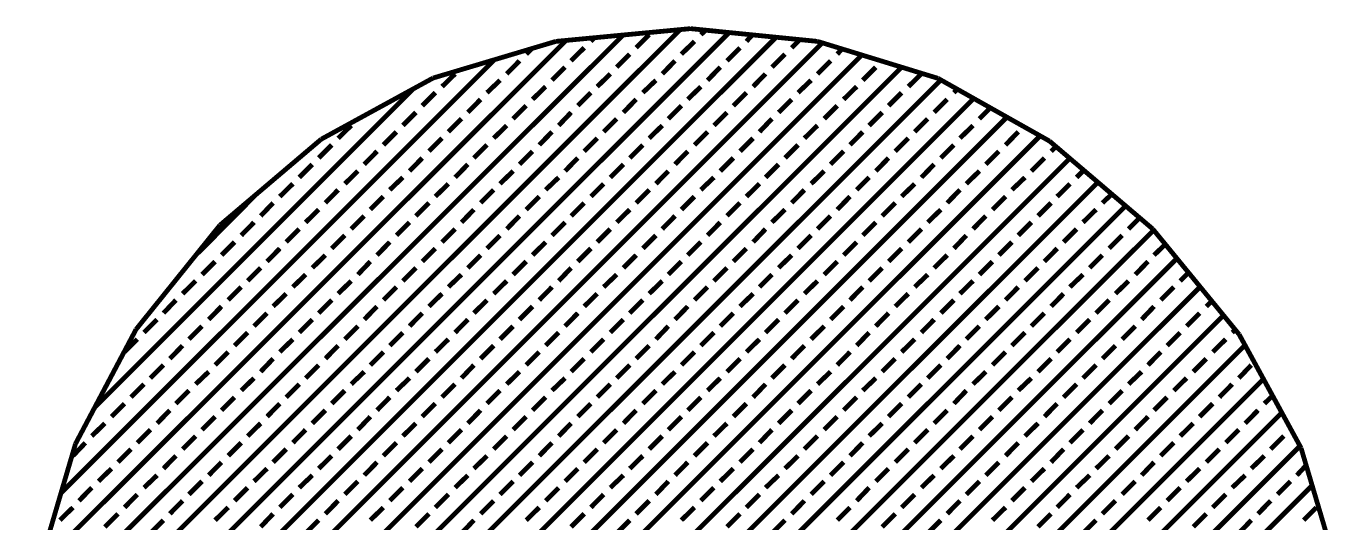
# Model space of a CAD drawing. Extents: x 2 to 176, y -19 to 159.
# Drawn here: x 104.606 to 105.653, y 118.192 to 118.588 of the extents above; entities that cross this region are included whole.
import ezdxf

# ---------------------------------------------------------------- set-up
doc = ezdxf.new("R2010")
doc.units = 0
doc.layers.add('BG_SILKSCREEN_TOP', color=7, linetype='CONTINUOUS')

msp = doc.modelspace()

# ---------------------------------------------------------------- linework, layer by layer
at = {"layer": 'BG_SILKSCREEN_TOP', "const_width": 0.00381}
for points in [[(104.608122, 118.066058), (105.127298, 118.585234)], [(104.608884, 118.025418), (105.166414, 118.582948)], [(105.135426, 118.585996), (105.028238, 118.575836)], [(105.236772, 118.575836), (105.135426, 118.585996)], [(105.143808, 118.58117), (105.147618, 118.584726)], [(104.612186, 118.111778), (105.082086, 118.58117)], [(104.612186, 117.987572), (105.204006, 118.579392)], [(104.615996, 117.949726), (105.240836, 118.57482)], [(104.616758, 118.157244), (105.036366, 118.576598)], [(105.028238, 118.575836), (104.930448, 118.546626)], [(105.056178, 118.575836), (105.058972, 118.578884)], [(105.092246, 118.570756), (105.10266, 118.58117)], [(105.128314, 118.565676), (105.138728, 118.575836)], [(105.18013, 118.575836), (105.184956, 118.58117)], [(105.216198, 118.570756), (105.222802, 118.57736)], [(105.332784, 118.546372), (105.236772, 118.575836)], [(104.624378, 117.91696), (105.272332, 118.565168)], [(105.004616, 118.565676), (105.009442, 118.570502)], [(105.04043, 118.560342), (105.050844, 118.570756)], [(105.076752, 118.555262), (105.087166, 118.565676)], [(105.164636, 118.560342), (105.17505, 118.570756)], [(105.20045, 118.555262), (105.210864, 118.565676)], [(105.25252, 118.565676), (105.256584, 118.569994)], [(104.633776, 117.885464), (105.303828, 118.555262)], [(104.63403, 118.215918), (104.979724, 118.561612)], [(104.989122, 118.549928), (104.999282, 118.560342)], [(105.02519, 118.544848), (105.035604, 118.555262)], [(105.113074, 118.549928), (105.123234, 118.560342)], [(105.149142, 118.544848), (105.159302, 118.555262)], [(105.236772, 118.549928), (105.247186, 118.560342)], [(105.27284, 118.544848), (105.283254, 118.555262)], [(104.643428, 117.85346), (105.33507, 118.545102)], [(104.930448, 118.546626), (104.841294, 118.497858)], [(104.93756, 118.539768), (104.947974, 118.549928)], [(104.973374, 118.534942), (104.983788, 118.544848)], [(105.061258, 118.539768), (105.071672, 118.549928)], [(105.09758, 118.534942), (105.107994, 118.544848)], [(105.185464, 118.539768), (105.19537, 118.549928)], [(105.221278, 118.534942), (105.231692, 118.544848)], [(105.309162, 118.539768), (105.319576, 118.549928)], [(105.421684, 118.496334), (105.332784, 118.546372)], [(104.656636, 117.825266), (105.361232, 118.53037)], [(104.660446, 118.283736), (104.915208, 118.538498)], [(104.921812, 118.524528), (104.932226, 118.534942)], [(105.009696, 118.529608), (105.02011, 118.539768)], [(105.045764, 118.524528), (105.056178, 118.534942)], [(105.133394, 118.529608), (105.143808, 118.539768)], [(105.169716, 118.524528), (105.18013, 118.534942)], [(105.2576, 118.529608), (105.268014, 118.539768)], [(105.293414, 118.524528), (105.303828, 118.534942)], [(105.345484, 118.534942), (105.348278, 118.537736)], [(104.958134, 118.519194), (104.968294, 118.529608)], [(104.994202, 118.514114), (105.004616, 118.524528)], [(105.082086, 118.519194), (105.092246, 118.529608)], [(105.1179, 118.514114), (105.128314, 118.524528)], [(105.205784, 118.519194), (105.216198, 118.529608)], [(105.242106, 118.514114), (105.25252, 118.524528)], [(105.329736, 118.519194), (105.34015, 118.529608)], [(105.365804, 118.514114), (105.374694, 118.523004)], [(104.671114, 117.798596), (105.387902, 118.515638)], [(104.906318, 118.50878), (104.916732, 118.519194)], [(104.94264, 118.5037), (104.953054, 118.514114)], [(105.030524, 118.50878), (105.04043, 118.519194)], [(105.066338, 118.5037), (105.076752, 118.514114)], [(105.154222, 118.50878), (105.164636, 118.519194)], [(105.190544, 118.5037), (105.20045, 118.514114)], [(105.27792, 118.50878), (105.288334, 118.519194)], [(105.314242, 118.5037), (105.324656, 118.514114)], [(104.685592, 117.771672), (105.414318, 118.500652)], [(104.854756, 118.49862), (104.86517, 118.50878)], [(104.890824, 118.493286), (104.901238, 118.5037)], [(104.978708, 118.49862), (104.989122, 118.50878)], [(105.01503, 118.493286), (105.02519, 118.5037)], [(105.10266, 118.49862), (105.113074, 118.50878)], [(105.138728, 118.493286), (105.149142, 118.5037)], [(105.226358, 118.49862), (105.236772, 118.50878)], [(105.26268, 118.493286), (105.27284, 118.5037)], [(105.35031, 118.49862), (105.360724, 118.50878)], [(105.386632, 118.493286), (105.396792, 118.5037)], [(104.841294, 118.497858), (104.760522, 118.429278)], [(104.839262, 118.482872), (104.849676, 118.493286)], [(104.927146, 118.488206), (104.93756, 118.49862)], [(104.96296, 118.482872), (104.973374, 118.493286)], [(105.050844, 118.488206), (105.061258, 118.49862)], [(105.087166, 118.482872), (105.09758, 118.493286)], [(105.17505, 118.488206), (105.185464, 118.49862)], [(105.210864, 118.482872), (105.221278, 118.493286)], [(105.298748, 118.488206), (105.309162, 118.49862)], [(105.33507, 118.482872), (105.345484, 118.493286)], [(105.50398, 118.42623), (105.421684, 118.496334)], [(105.422954, 118.488206), (105.427018, 118.49227)], [(104.701594, 117.746526), (105.43794, 118.482618)], [(104.875584, 118.477792), (104.885744, 118.488206)], [(104.911652, 118.472458), (104.921812, 118.482872)], [(104.999282, 118.477792), (105.009696, 118.488206)], [(105.035604, 118.472458), (105.045764, 118.482872)], [(105.123234, 118.477792), (105.133394, 118.488206)], [(105.159302, 118.472458), (105.169716, 118.482872)], [(105.247186, 118.477792), (105.2576, 118.488206)], [(105.283254, 118.472458), (105.293414, 118.482872)], [(105.370884, 118.477792), (105.381298, 118.488206)], [(105.407206, 118.472458), (105.41762, 118.482872)], [(104.823768, 118.467378), (104.834182, 118.477792)], [(104.86009, 118.462298), (104.870504, 118.472458)], [(104.947974, 118.467378), (104.958134, 118.477792)], [(104.983788, 118.462298), (104.994202, 118.472458)], [(105.071672, 118.467378), (105.082086, 118.477792)], [(105.107994, 118.462298), (105.1179, 118.472458)], [(105.19537, 118.467378), (105.205784, 118.477792)], [(105.231692, 118.462298), (105.242106, 118.472458)], [(105.319576, 118.467378), (105.329736, 118.477792)], [(105.35539, 118.462298), (105.365804, 118.472458)], [(105.443274, 118.467378), (105.449116, 118.47322)], [(104.720136, 117.72392), (105.460292, 118.463568)], [(104.808274, 118.452138), (104.818688, 118.462298)], [(104.844596, 118.447058), (104.854756, 118.457472)], [(104.895904, 118.457472), (104.906318, 118.467378)], [(104.932226, 118.452138), (104.94264, 118.462298)], [(104.968294, 118.447058), (104.978708, 118.457472)], [(105.02011, 118.457472), (105.030524, 118.467378)], [(105.056178, 118.452138), (105.066338, 118.462298)], [(105.092246, 118.447058), (105.10266, 118.457472)], [(105.143808, 118.457472), (105.154222, 118.467378)], [(105.18013, 118.452138), (105.190544, 118.462298)], [(105.216198, 118.447058), (105.226358, 118.457472)], [(105.268014, 118.457472), (105.27792, 118.467378)], [(105.303828, 118.452138), (105.314242, 118.462298)], [(105.34015, 118.447058), (105.35031, 118.457472)], [(105.391712, 118.457472), (105.402126, 118.467378)], [(105.42778, 118.452138), (105.43794, 118.462298)], [(104.742996, 118.406926), (104.788462, 118.4529)], [(104.793034, 118.436644), (104.80294, 118.447058)], [(104.88041, 118.441724), (104.890824, 118.452138)], [(104.916732, 118.436644), (104.927146, 118.447058)], [(105.004616, 118.441724), (105.01503, 118.452138)], [(105.04043, 118.436644), (105.050844, 118.447058)], [(105.128314, 118.441724), (105.138728, 118.452138)], [(105.164636, 118.436644), (105.17505, 118.447058)], [(105.25252, 118.441724), (105.26268, 118.452138)], [(105.288334, 118.436644), (105.298748, 118.447058)], [(105.376218, 118.441724), (105.386632, 118.452138)], [(105.41254, 118.436644), (105.422954, 118.447058)], [(105.463848, 118.447058), (105.471468, 118.45417)], [(104.738424, 117.700806), (105.48239, 118.444772)], [(104.828848, 118.431564), (104.839262, 118.441724)], [(104.86517, 118.42623), (104.875584, 118.436644)], [(104.953054, 118.431564), (104.96296, 118.441724)], [(104.989122, 118.42623), (104.999282, 118.436644)], [(105.076752, 118.431564), (105.087166, 118.441724)], [(105.113074, 118.42623), (105.123234, 118.436644)], [(105.20045, 118.431564), (105.210864, 118.441724)], [(105.236772, 118.42623), (105.247186, 118.436644)], [(105.324656, 118.431564), (105.33507, 118.441724)], [(105.360724, 118.42623), (105.370884, 118.436644)], [(105.448354, 118.431564), (105.458768, 118.441724)], [(104.760522, 118.429278), (104.69372, 118.34622)], [(104.77754, 118.42115), (104.7877, 118.431564)], [(104.813354, 118.415816), (104.823768, 118.42623)], [(104.901238, 118.42115), (104.911652, 118.431564)], [(104.93756, 118.415816), (104.947974, 118.42623)], [(105.02519, 118.42115), (105.035604, 118.431564)], [(105.061258, 118.415816), (105.071672, 118.42623)], [(105.149142, 118.42115), (105.159302, 118.431564)], [(105.185464, 118.415816), (105.19537, 118.42623)], [(105.27284, 118.42115), (105.283254, 118.431564)], [(105.309162, 118.415816), (105.319576, 118.42623)], [(105.396792, 118.42115), (105.407206, 118.431564)], [(105.43286, 118.415816), (105.443274, 118.42623)], [(105.484676, 118.42623), (105.493566, 118.43512)], [(105.572814, 118.342156), (105.50398, 118.42623)], [(104.756966, 117.6782), (105.504742, 118.425468)], [(104.761792, 118.405402), (104.772206, 118.415816)], [(104.849676, 118.410736), (104.86009, 118.42115)], [(104.885744, 118.405402), (104.895904, 118.415816)], [(104.973374, 118.410736), (104.983788, 118.42115)], [(105.009696, 118.405402), (105.02011, 118.415816)], [(105.09758, 118.410736), (105.107994, 118.42115)], [(105.133394, 118.405402), (105.143808, 118.415816)], [(105.221278, 118.410736), (105.231692, 118.42115)], [(105.2576, 118.405402), (105.268014, 118.415816)], [(105.345484, 118.410736), (105.35539, 118.42115)], [(105.381298, 118.405402), (105.391712, 118.415816)], [(105.469182, 118.410736), (105.479596, 118.42115)], [(104.798114, 118.400322), (104.808274, 118.410736)], [(104.834182, 118.395242), (104.844596, 118.405402)], [(104.921812, 118.400322), (104.932226, 118.410736)], [(104.958134, 118.395242), (104.968294, 118.405402)], [(105.045764, 118.400322), (105.056178, 118.410736)], [(105.082086, 118.395242), (105.092246, 118.405402)], [(105.169716, 118.400322), (105.18013, 118.410736)], [(105.205784, 118.395242), (105.216198, 118.405402)], [(105.293414, 118.400322), (105.303828, 118.410736)], [(105.329736, 118.395242), (105.34015, 118.405402)], [(105.41762, 118.400322), (105.42778, 118.410736)], [(105.453688, 118.395242), (105.463848, 118.405402)], [(105.504996, 118.405402), (105.513886, 118.414038)], [(104.746298, 118.389908), (104.756712, 118.400322)], [(104.77881, 117.658642), (105.523284, 118.402862)], [(104.78262, 118.384828), (104.793034, 118.395242)], [(104.870504, 118.389908), (104.88041, 118.400322)], [(104.906318, 118.384828), (104.916732, 118.395242)], [(104.994202, 118.389908), (105.004616, 118.400322)], [(105.030524, 118.384828), (105.04043, 118.395242)], [(105.1179, 118.389908), (105.128314, 118.400322)], [(105.154222, 118.384828), (105.164636, 118.395242)], [(105.242106, 118.389908), (105.25252, 118.400322)], [(105.27792, 118.384828), (105.288334, 118.395242)], [(105.365804, 118.389908), (105.376218, 118.400322)], [(105.402126, 118.384828), (105.41254, 118.395242)], [(105.49001, 118.389908), (105.50017, 118.400322)], [(104.730804, 118.374668), (104.741218, 118.384828)], [(104.818688, 118.380002), (104.828848, 118.389908)], [(104.854756, 118.374668), (104.86517, 118.384828)], [(104.94264, 118.380002), (104.953054, 118.389908)], [(104.978708, 118.374668), (104.989122, 118.384828)], [(105.066338, 118.380002), (105.076752, 118.389908)], [(105.10266, 118.374668), (105.113074, 118.384828)], [(105.190544, 118.380002), (105.20045, 118.389908)], [(105.226358, 118.374668), (105.236772, 118.384828)], [(105.314242, 118.380002), (105.324656, 118.389908)], [(105.35031, 118.374668), (105.360724, 118.384828)], [(105.43794, 118.380002), (105.448354, 118.389908)], [(105.474262, 118.374668), (105.484676, 118.384828)], [(105.525824, 118.384828), (105.532428, 118.391432)], [(104.767126, 118.369588), (104.77754, 118.380002)], [(104.801416, 117.639846), (105.541826, 118.380256)], [(104.80294, 118.364508), (104.813354, 118.374668)], [(104.890824, 118.369588), (104.901238, 118.380002)], [(104.927146, 118.364508), (104.93756, 118.374668)], [(105.01503, 118.369588), (105.02519, 118.380002)], [(105.050844, 118.364508), (105.061258, 118.374668)], [(105.138728, 118.369588), (105.149142, 118.380002)], [(105.17505, 118.364508), (105.185464, 118.374668)], [(105.26268, 118.369588), (105.27284, 118.380002)], [(105.298748, 118.364508), (105.309162, 118.374668)], [(105.386632, 118.369588), (105.396792, 118.380002)], [(105.422954, 118.364508), (105.43286, 118.374668)], [(105.51033, 118.369588), (105.520744, 118.380002)], [(104.715564, 118.359174), (104.72547, 118.369588)], [(104.751632, 118.354094), (104.761792, 118.364508)], [(104.839262, 118.359174), (104.849676, 118.369588)], [(104.875584, 118.354094), (104.885744, 118.364508)], [(104.96296, 118.359174), (104.973374, 118.369588)], [(104.999282, 118.354094), (105.009696, 118.364508)], [(105.087166, 118.359174), (105.09758, 118.369588)], [(105.123234, 118.354094), (105.133394, 118.364508)], [(105.210864, 118.359174), (105.221278, 118.369588)], [(105.247186, 118.354094), (105.2576, 118.364508)], [(105.33507, 118.359174), (105.345484, 118.369588)], [(105.370884, 118.354094), (105.381298, 118.364508)], [(105.458768, 118.359174), (105.469182, 118.369588)], [(105.49509, 118.354094), (105.504996, 118.364508)], [(105.546652, 118.364508), (105.55097, 118.368826)], [(104.70007, 118.34368), (104.710484, 118.354094)], [(104.7877, 118.34876), (104.798114, 118.359174)], [(104.823768, 117.620796), (105.560368, 118.357396)], [(104.823768, 118.34368), (104.834182, 118.354094)], [(104.911652, 118.34876), (104.921812, 118.359174)], [(104.947974, 118.34368), (104.958134, 118.354094)], [(105.035604, 118.34876), (105.045764, 118.359174)], [(105.071672, 118.34368), (105.082086, 118.354094)], [(105.159302, 118.34876), (105.169716, 118.359174)], [(105.19537, 118.34368), (105.205784, 118.354094)], [(105.283254, 118.34876), (105.293414, 118.359174)], [(105.319576, 118.34368), (105.329736, 118.354094)], [(105.407206, 118.34876), (105.41762, 118.359174)], [(105.443274, 118.34368), (105.453688, 118.354094)], [(105.530904, 118.34876), (105.541318, 118.359174)], [(104.69372, 118.34622), (104.64546, 118.255034)], [(104.735884, 118.338346), (104.746298, 118.34876)], [(104.772206, 118.333266), (104.78262, 118.34368)], [(104.86009, 118.338346), (104.870504, 118.34876)], [(104.895904, 118.333266), (104.906318, 118.34368)], [(104.983788, 118.338346), (104.994202, 118.34876)], [(105.02011, 118.333266), (105.030524, 118.34368)], [(105.107994, 118.338346), (105.1179, 118.34876)], [(105.143808, 118.333266), (105.154222, 118.34368)], [(105.231692, 118.338346), (105.242106, 118.34876)], [(105.268014, 118.333266), (105.27792, 118.34368)], [(105.35539, 118.338346), (105.365804, 118.34876)], [(105.391712, 118.333266), (105.402126, 118.34368)], [(105.479596, 118.338346), (105.49001, 118.34876)], [(105.51541, 118.333266), (105.525824, 118.34368)], [(105.567226, 118.34368), (105.57002, 118.34622)], [(105.62209, 118.251732), (105.572814, 118.342156)], [(104.684576, 118.328186), (104.694736, 118.338346)], [(104.720644, 118.322852), (104.730804, 118.333266)], [(104.808274, 118.328186), (104.818688, 118.338346)], [(104.844596, 118.322852), (104.854756, 118.333266)], [(104.847136, 117.603016), (105.57764, 118.333774)], [(104.932226, 118.328186), (104.94264, 118.338346)], [(104.968294, 118.322852), (104.978708, 118.333266)], [(105.056178, 118.328186), (105.066338, 118.338346)], [(105.092246, 118.322852), (105.10266, 118.333266)], [(105.18013, 118.328186), (105.190544, 118.338346)], [(105.216198, 118.322852), (105.226358, 118.333266)], [(105.303828, 118.328186), (105.314242, 118.338346)], [(105.34015, 118.322852), (105.35031, 118.333266)], [(105.42778, 118.328186), (105.43794, 118.338346)], [(105.463848, 118.322852), (105.474262, 118.333266)], [(105.551732, 118.328186), (105.562146, 118.338346)], [(104.756712, 118.317772), (104.767126, 118.328186)], [(104.793034, 118.312438), (104.80294, 118.322852)], [(104.88041, 118.317772), (104.890824, 118.328186)], [(104.916732, 118.312438), (104.927146, 118.322852)], [(105.004616, 118.317772), (105.01503, 118.328186)], [(105.04043, 118.312438), (105.050844, 118.322852)], [(105.128314, 118.317772), (105.138728, 118.328186)], [(105.164636, 118.312438), (105.17505, 118.322852)], [(105.25252, 118.317772), (105.26268, 118.328186)], [(105.288334, 118.312438), (105.298748, 118.322852)], [(105.376218, 118.317772), (105.386632, 118.328186)], [(105.41254, 118.312438), (105.422954, 118.322852)], [(105.50017, 118.317772), (105.51033, 118.328186)], [(105.536238, 118.312438), (105.546652, 118.322852)], [(104.70515, 118.307358), (104.715564, 118.317772)], [(104.741218, 118.302532), (104.751632, 118.312438)], [(104.828848, 118.307358), (104.839262, 118.317772)], [(104.86517, 118.302532), (104.875584, 118.312438)], [(104.953054, 118.307358), (104.96296, 118.317772)], [(104.989122, 118.302532), (104.999282, 118.312438)], [(105.076752, 118.307358), (105.087166, 118.317772)], [(105.113074, 118.302532), (105.123234, 118.312438)], [(105.20045, 118.307358), (105.210864, 118.317772)], [(105.236772, 118.302532), (105.247186, 118.312438)], [(105.324656, 118.307358), (105.33507, 118.317772)], [(105.360724, 118.302532), (105.370884, 118.312438)], [(105.448354, 118.307358), (105.458768, 118.317772)], [(105.484676, 118.302532), (105.49509, 118.312438)], [(105.57256, 118.307358), (105.582466, 118.317772)], [(104.689656, 118.292118), (104.70007, 118.302532)], [(104.77754, 118.297452), (104.7877, 118.307358)], [(104.813354, 118.292118), (104.823768, 118.302532)], [(104.873806, 117.588284), (105.592118, 118.306596)], [(104.901238, 118.297452), (104.911652, 118.307358)], [(104.93756, 118.292118), (104.947974, 118.302532)], [(105.02519, 118.297452), (105.035604, 118.307358)], [(105.061258, 118.292118), (105.071672, 118.302532)], [(105.149142, 118.297452), (105.159302, 118.307358)], [(105.185464, 118.292118), (105.19537, 118.302532)], [(105.27284, 118.297452), (105.283254, 118.307358)], [(105.309162, 118.292118), (105.319576, 118.302532)], [(105.396792, 118.297452), (105.407206, 118.307358)], [(105.43286, 118.292118), (105.443274, 118.302532)], [(105.520744, 118.297452), (105.530904, 118.307358)], [(105.557066, 118.292118), (105.567226, 118.302532)], [(104.72547, 118.287038), (104.735884, 118.297452)], [(104.761792, 118.281704), (104.772206, 118.292118)], [(104.849676, 118.287038), (104.86009, 118.297452)], [(104.885744, 118.281704), (104.895904, 118.292118)], [(104.973374, 118.287038), (104.983788, 118.297452)], [(105.009696, 118.281704), (105.02011, 118.292118)], [(105.09758, 118.287038), (105.107994, 118.297452)], [(105.133394, 118.281704), (105.143808, 118.292118)], [(105.221278, 118.287038), (105.231692, 118.297452)], [(105.2576, 118.281704), (105.268014, 118.292118)], [(105.345484, 118.287038), (105.35539, 118.297452)], [(105.381298, 118.281704), (105.391712, 118.292118)], [(105.469182, 118.287038), (105.479596, 118.297452)], [(105.504996, 118.281704), (105.51541, 118.292118)], [(105.59288, 118.287038), (105.599484, 118.293388)], [(104.674162, 118.276624), (104.684576, 118.287038)], [(104.710484, 118.27129), (104.720644, 118.281704)], [(104.798114, 118.276624), (104.808274, 118.287038)], [(104.834182, 118.27129), (104.844596, 118.281704)], [(104.900476, 117.573298), (105.60685, 118.279926)], [(104.921812, 118.276624), (104.932226, 118.287038)], [(104.958134, 118.27129), (104.968294, 118.281704)], [(105.045764, 118.276624), (105.056178, 118.287038)], [(105.082086, 118.27129), (105.092246, 118.281704)], [(105.169716, 118.276624), (105.18013, 118.287038)], [(105.205784, 118.27129), (105.216198, 118.281704)], [(105.293414, 118.276624), (105.303828, 118.287038)], [(105.329736, 118.27129), (105.34015, 118.281704)], [(105.41762, 118.276624), (105.42778, 118.287038)], [(105.453688, 118.27129), (105.463848, 118.281704)], [(105.541318, 118.276624), (105.551732, 118.287038)], [(105.57764, 118.27129), (105.5878, 118.281704)], [(104.658414, 118.26113), (104.668828, 118.27129)], [(104.746298, 118.26621), (104.756712, 118.276624)], [(104.78262, 118.26113), (104.793034, 118.27129)], [(104.870504, 118.26621), (104.88041, 118.276624)], [(104.906318, 118.26113), (104.916732, 118.27129)], [(104.994202, 118.26621), (105.004616, 118.276624)], [(105.030524, 118.26113), (105.04043, 118.27129)], [(105.1179, 118.26621), (105.128314, 118.276624)], [(105.154222, 118.26113), (105.164636, 118.27129)], [(105.242106, 118.26621), (105.25252, 118.276624)], [(105.27792, 118.26113), (105.288334, 118.27129)], [(105.365804, 118.26621), (105.376218, 118.276624)], [(105.402126, 118.26113), (105.41254, 118.27129)], [(105.49001, 118.26621), (105.50017, 118.276624)], [(105.525824, 118.26113), (105.536238, 118.27129)], [(104.694736, 118.255796), (104.70515, 118.26621)], [(104.730804, 118.250716), (104.741218, 118.26113)], [(104.818688, 118.255796), (104.828848, 118.26621)], [(104.854756, 118.250716), (104.86517, 118.26113)], [(104.94264, 118.255796), (104.953054, 118.26621)], [(104.978708, 118.250716), (104.989122, 118.26113)], [(105.066338, 118.255796), (105.076752, 118.26621)], [(105.10266, 118.250716), (105.113074, 118.26113)], [(105.190544, 118.255796), (105.20045, 118.26621)], [(105.226358, 118.250716), (105.236772, 118.26113)], [(105.314242, 118.255796), (105.324656, 118.26621)], [(105.35031, 118.250716), (105.360724, 118.26113)], [(105.43794, 118.255796), (105.448354, 118.26621)], [(105.474262, 118.250716), (105.484676, 118.26113)], [(105.562146, 118.255796), (105.57256, 118.26621)], [(105.59796, 118.250716), (105.608374, 118.26113)], [(104.64546, 118.255034), (104.61625, 118.15572)], [(104.643428, 118.245382), (104.653334, 118.255796)], [(104.679242, 118.240302), (104.689656, 118.250716)], [(104.767126, 118.245382), (104.77754, 118.255796)], [(104.80294, 118.240302), (104.813354, 118.250716)], [(104.890824, 118.245382), (104.901238, 118.255796)], [(104.927146, 117.559074), (105.621328, 118.253256)], [(104.927146, 118.240302), (104.93756, 118.250716)], [(105.01503, 118.245382), (105.02519, 118.255796)], [(105.050844, 118.240302), (105.061258, 118.250716)], [(105.138728, 118.245382), (105.149142, 118.255796)], [(105.17505, 118.240302), (105.185464, 118.250716)], [(105.26268, 118.245382), (105.27284, 118.255796)], [(105.298748, 118.240302), (105.309162, 118.250716)], [(105.386632, 118.245382), (105.396792, 118.255796)], [(105.422954, 118.240302), (105.43286, 118.250716)], [(105.51033, 118.245382), (105.520744, 118.255796)], [(105.546652, 118.240302), (105.557066, 118.250716)], [(105.651046, 118.153942), (105.62209, 118.251732)], [(104.715564, 118.235222), (104.72547, 118.245382)], [(104.751632, 118.229888), (104.761792, 118.240302)], [(104.839262, 118.235222), (104.849676, 118.245382)], [(104.875584, 118.229888), (104.885744, 118.240302)], [(104.96296, 118.235222), (104.973374, 118.245382)], [(104.999282, 118.229888), (105.009696, 118.240302)], [(105.087166, 118.235222), (105.09758, 118.245382)], [(105.123234, 118.229888), (105.133394, 118.240302)], [(105.210864, 118.235222), (105.221278, 118.245382)], [(105.247186, 118.229888), (105.2576, 118.240302)], [(105.33507, 118.235222), (105.345484, 118.245382)], [(105.370884, 118.229888), (105.381298, 118.240302)], [(105.458768, 118.235222), (105.469182, 118.245382)], [(105.49509, 118.229888), (105.504996, 118.240302)], [(105.582466, 118.235222), (105.59288, 118.245382)], [(105.618788, 118.229888), (105.626154, 118.237762)], [(104.663748, 118.225062), (104.674162, 118.235222)], [(104.70007, 118.219982), (104.710484, 118.229888)], [(104.7877, 118.225062), (104.798114, 118.235222)], [(104.823768, 118.219982), (104.834182, 118.229888)], [(104.911652, 118.225062), (104.921812, 118.235222)], [(104.947974, 118.219982), (104.958134, 118.229888)], [(105.035604, 118.225062), (105.045764, 118.235222)], [(105.071672, 118.219982), (105.082086, 118.229888)], [(105.159302, 118.225062), (105.169716, 118.235222)], [(105.19537, 118.219982), (105.205784, 118.229888)], [(105.283254, 118.225062), (105.293414, 118.235222)], [(105.319576, 118.219982), (105.329736, 118.229888)], [(105.407206, 118.225062), (105.41762, 118.235222)], [(105.443274, 118.219982), (105.453688, 118.229888)], [(105.530904, 118.225062), (105.541318, 118.235222)], [(105.567226, 118.219982), (105.57764, 118.229888)], [(104.648254, 118.209568), (104.658414, 118.219982)], [(104.735884, 118.214648), (104.746298, 118.225062)], [(104.772206, 118.209568), (104.78262, 118.219982)], [(104.86009, 118.214648), (104.870504, 118.225062)], [(104.895904, 118.209568), (104.906318, 118.219982)], [(104.95788, 117.548152), (105.63098, 118.22176)], [(104.983788, 118.214648), (104.994202, 118.225062)], [(105.02011, 118.209568), (105.030524, 118.219982)], [(105.107994, 118.214648), (105.1179, 118.225062)], [(105.143808, 118.209568), (105.154222, 118.219982)], [(105.231692, 118.214648), (105.242106, 118.225062)], [(105.268014, 118.209568), (105.27792, 118.219982)], [(105.35539, 118.214648), (105.365804, 118.225062)], [(105.391712, 118.209568), (105.402126, 118.219982)], [(105.479596, 118.214648), (105.49001, 118.225062)], [(105.51541, 118.209568), (105.525824, 118.219982)], [(105.603294, 118.214648), (105.613708, 118.225062)], [(104.684576, 118.204234), (104.694736, 118.214648)], [(104.720644, 118.199154), (104.730804, 118.209568)], [(104.808274, 118.204234), (104.818688, 118.214648)], [(104.844596, 118.199154), (104.854756, 118.209568)], [(104.932226, 118.204234), (104.94264, 118.214648)], [(104.968294, 118.199154), (104.978708, 118.209568)], [(105.056178, 118.204234), (105.066338, 118.214648)], [(105.092246, 118.199154), (105.10266, 118.209568)], [(105.18013, 118.204234), (105.190544, 118.214648)], [(105.216198, 118.199154), (105.226358, 118.209568)], [(105.303828, 118.204234), (105.314242, 118.214648)], [(105.34015, 118.199154), (105.35031, 118.209568)], [(105.42778, 118.204234), (105.43794, 118.214648)], [(105.463848, 118.199154), (105.474262, 118.209568)], [(105.551732, 118.204234), (105.562146, 118.214648)], [(105.5878, 118.199154), (105.59796, 118.209568)], [(104.633014, 118.194074), (104.643428, 118.204234)], [(104.668828, 118.18874), (104.679242, 118.199154)], [(104.756712, 118.194074), (104.767126, 118.204234)], [(104.793034, 118.18874), (104.80294, 118.199154)], [(104.88041, 118.194074), (104.890824, 118.204234)], [(104.916732, 118.18874), (104.927146, 118.199154)], [(105.004616, 118.194074), (105.01503, 118.204234)], [(105.04043, 118.18874), (105.050844, 118.199154)], [(105.128314, 118.194074), (105.138728, 118.204234)], [(105.164636, 118.18874), (105.17505, 118.199154)], [(105.25252, 118.194074), (105.26268, 118.204234)], [(105.288334, 118.18874), (105.298748, 118.199154)], [(105.376218, 118.194074), (105.386632, 118.204234)], [(105.41254, 118.18874), (105.422954, 118.199154)], [(105.50017, 118.194074), (105.51033, 118.204234)], [(105.536238, 118.18874), (105.546652, 118.199154)], [(105.624122, 118.194074), (105.634282, 118.204234)], [(104.70515, 118.18366), (104.715564, 118.194074)], [(104.828848, 118.18366), (104.839262, 118.194074)], [(104.953054, 118.18366), (104.96296, 118.194074)], [(105.076752, 118.18366), (105.087166, 118.194074)], [(105.20045, 118.18366), (105.210864, 118.194074)], [(105.324656, 118.18366), (105.33507, 118.194074)], [(105.448354, 118.18366), (105.458768, 118.194074)], [(105.57256, 118.18366), (105.582466, 118.194074)]]:
    msp.add_lwpolyline(points, dxfattribs=at)

doc.saveas('drawing.dxf')
